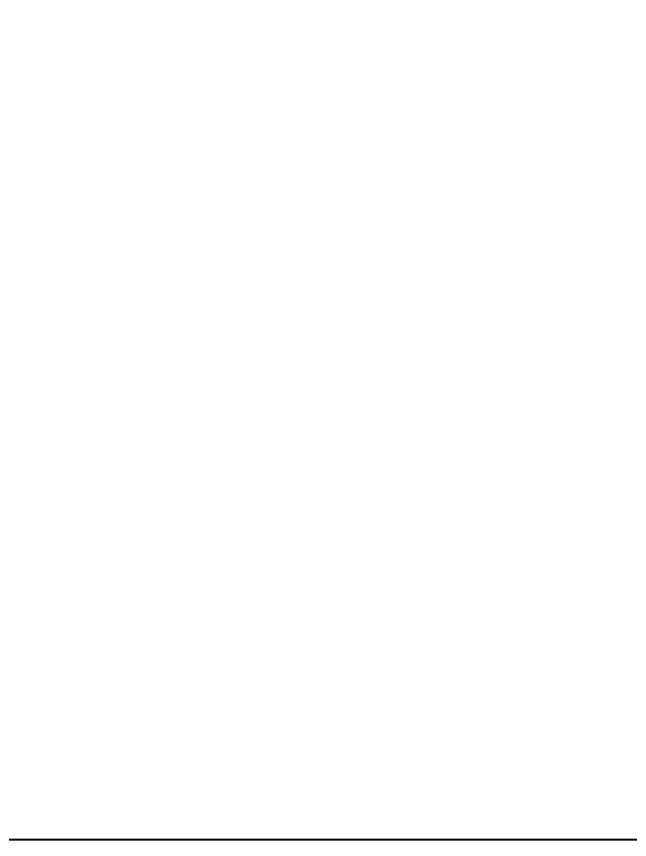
# Model space of a CAD drawing. Header units: inches. Extents: x 3186 to 109360, y -14990 to 740552.
# Drawn here: x 79338 to 81909, y 407453 to 410902 of the extents above; entities that cross this region are included whole.
import ezdxf

# ---------------------------------------------------------------- set-up
doc = ezdxf.new("R2010")
doc.units = ezdxf.units.IN
doc.header["$MEASUREMENT"] = 0
doc.styles.get("Standard").update_dxf_attribs({"font": 'txt', "bigfont": 'gbcbig.shx'})
doc.dimstyles.new('Standard-yuanban', dxfattribs={"dimtxt": 800, "dimasz": 0.18, "dimexe": 0.18, "dimexo": 0.0625, "dimgap": 0.09, "dimtad": 0, "dimtih": 1, "dimtoh": 1, "dimdec": 4, "dimlfac": 0.02, "dimzin": 0, "dimdsep": 46, "dimtxsty": 'Standard', "dimcen": 0.09, "dimadec": 0, "dimazin": 0, "dimtfac": 1, "dimtdec": 4, "dimtofl": 0, "dimtmove": 0, "dimatfit": 3, "dimfxl": 1, "dimtolj": 1, "dimtzin": 0, "dimarcsym": 0})

# ---------------------------------------------------------------- blocks, each defined once
blk = doc.blocks.new('*D63')
at = {"color": 0, "lineweight": -2, "transparency": 16777216}
for p, q in [((79286, 449503.1), (92042.6, 449503.1)), ((92042.4, 449502.9), (92042.4, 428878.2)), ((92042.4, 407453.3), (92042.4, 428078)), ((79286, 407453.1), (92042.6, 407453.1))]:
    blk.add_line(p, q, dxfattribs=at)
at = {"color": 0, "transparency": 16777216}
for points in [[(92042.4, 449502.9), (92042.5, 449502.9), (92042.4, 449503.1)], [(92042.4, 407453.3), (92042.5, 407453.3), (92042.4, 407453.1)]]:
    blk.add_solid(points, dxfattribs=at)
at = {"layer": 'Defpoints', "color": 0, "transparency": 16777216}
for p in [(79285.9, 449503.1), (92042.4, 449503.1), (79285.9, 407453.1)]:
    blk.add_point(p, dxfattribs=at)
at = {"color": 0, "transparency": 16777216, "insert": (92042.4, 428478.1), "char_height": 800, "attachment_point": 5}
blk.add_mtext('\\A1;841.0000', dxfattribs=at)

msp = doc.modelspace()

# ---------------------------------------------------------------- dimensions: what is measured, and where the dimension line sits
dim = msp.add_linear_dim(base=(92042.44823, 449503.09155), p1=(79285.91392, 407453.09155), p2=(79285.91392, 449503.09155), angle=90, dimstyle='Standard-yuanban')
dim.commit()
dim.dimension.update_dxf_attribs({"geometry": '*D63', "text_midpoint": (92042.44823, 428478.09155)})

doc.saveas('drawing.dxf')
